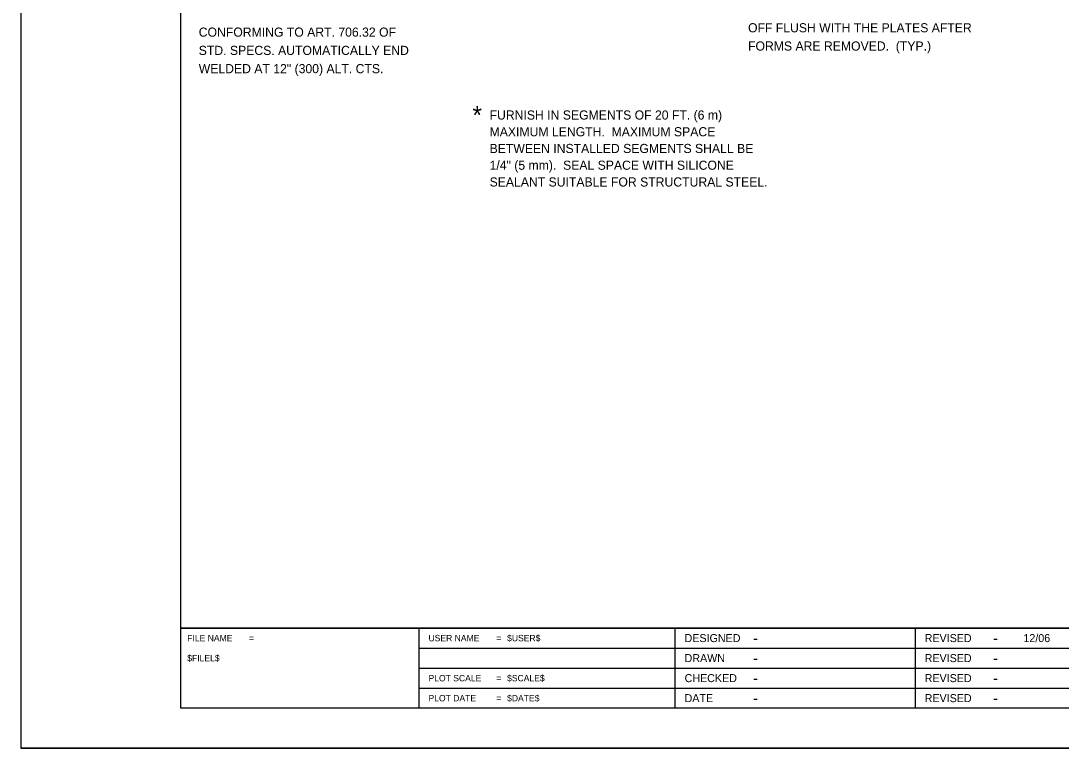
# Model space of a CAD drawing. Extents: x 99664 to 100344, y 99983 to 100423.
# Drawn here: x 99664.2 to 99924.2, y 99983.4 to 100165.1 of the extents above; entities that cross this region are included whole.
import ezdxf

# ---------------------------------------------------------------- set-up
doc = ezdxf.new("R2010")
doc.units = 0
for name, color, linetype in [('Design_PR_Roadway Notes', 7, 'Continuous'), ('Sheets_50 Reference Boundary', 7, 'Continuous'), ('Sheets_General Details', 7, 'Continuous'), ('Sheets_Printer Plotting Border', 7, 'Continuous')]:
    doc.layers.add(name, color=color, linetype=linetype)

msp = doc.modelspace()

# ---------------------------------------------------------------- linework, layer by layer
at = {"layer": 'Sheets_50 Reference Boundary'}
msp.add_lwpolyline([(99704.16, 100413.43), (100334.16, 100413.43), (100334.16, 100013.43), (99704.16, 100013.43)], close=True, dxfattribs=at)
at = {"layer": 'Sheets_General Details'}
for p, q in [((99664.16, 100423.43), (99664.16, 99983.43)), ((99704.16, 100013.43), (100334.16, 100013.43)), ((99763.65, 100013.43), (99763.65, 99993.43)), ((99827.65, 100013.43), (99827.65, 99993.43)), ((99887.65, 100013.43), (99887.65, 99993.43)), ((99763.65, 100008.43), (99947.65, 100008.43)), ((99763.65, 100003.43), (99947.65, 100003.43)), ((99763.65, 99998.43), (99947.65, 99998.43)), ((100344.16, 99983.43), (99664.16, 99983.43))]:
    msp.add_line(p, q, dxfattribs=at)
msp.add_lwpolyline([(99704.16, 100413.43), (100334.16, 100413.43), (100334.16, 99993.43), (99704.16, 99993.43)], close=True, dxfattribs=at)
at = {"layer": 'Sheets_Printer Plotting Border'}
msp.add_lwpolyline([(99664.16, 99983.43), (100344.16, 99983.43), (100344.16, 100423.43), (99664.16, 100423.43)], close=True, dxfattribs=at)

# ---------------------------------------------------------------- texts
at = {"layer": 'Design_PR_Roadway Notes'}
for s, height, p in [('CONFORMING TO ART. 706.32 OF', 2.28, (99708.63, 100161.14)), ('OFF FLUSH WITH THE PLATES AFTER', 2.28, (99845.91, 100162.23)), ('STD. SPECS. AUTOMATICALLY END', 2.28, (99708.63, 100156.58)), ('FORMS ARE REMOVED.  (TYP.)', 2.28, (99845.91, 100157.67)), ('WELDED AT 12" (300) ALT. CTS.', 2.28, (99708.63, 100152.02)), ('*', 4.56, (99777.04, 100139.29)), ('FURNISH IN SEGMENTS OF 20 FT. (6 m)', 2.28, (99781.32, 100140.44)), ('MAXIMUM LENGTH.  MAXIMUM SPACE', 2.28, (99781.32, 100136.26)), ('BETWEEN INSTALLED SEGMENTS SHALL BE', 2.28, (99781.32, 100132.08)), ('1/4" (5 mm).  SEAL SPACE WITH SILICONE', 2.28, (99781.32, 100127.9)), ('SEALANT SUITABLE FOR STRUCTURAL STEEL.', 2.28, (99781.32, 100123.72))]:
    msp.add_text(s, height=height, dxfattribs=at).set_placement(p)
at = {"layer": 'Sheets_General Details'}
for s, p in [('FILE NAME', (99705.76, 100010.13)), ('=', (99721.21, 100010.13)), ('USER NAME', (99766.05, 100010.13)), ('=', (99783, 100010.13)), ('$USER$', (99785.69, 100010.13)), ('$FILEL$', (99705.76, 100005.13)), ('PLOT SCALE', (99766.05, 100000.13)), ('=', (99783, 100000.13)), ('$SCALE$', (99785.69, 100000.13)), ('PLOT DATE', (99766.05, 99995.13)), ('$DATE$', (99785.69, 99995.13)), ('=', (99783, 99995.13))]:
    msp.add_text(s, height=1.6, rotation=360, dxfattribs=at).set_placement(p)
for s, height, p in [('DESIGNED', 2, (99830.05, 100009.93)), ('-', 2.8, (99847.13, 100009.53)), ('REVISED', 2, (99890.05, 100009.93)), ('-', 2.8, (99907.13, 100009.53)), ('12/06', 2, (99914.73, 100009.93)), ('DRAWN', 2, (99830.05, 100004.93)), ('-', 2.8, (99847.13, 100004.53)), ('REVISED', 2, (99890.05, 100004.93)), ('-', 2.8, (99907.13, 100004.53)), ('CHECKED', 2, (99830.05, 99999.93)), ('REVISED', 2, (99890.05, 99999.93)), ('-', 2.8, (99847.13, 99999.53)), ('-', 2.8, (99907.13, 99999.53)), ('DATE', 2, (99830.05, 99994.93)), ('REVISED', 2, (99890.05, 99994.93)), ('-', 2.8, (99847.13, 99994.53)), ('-', 2.8, (99907.13, 99994.53))]:
    msp.add_text(s, height=height, dxfattribs=at).set_placement(p)

doc.saveas('drawing.dxf')
